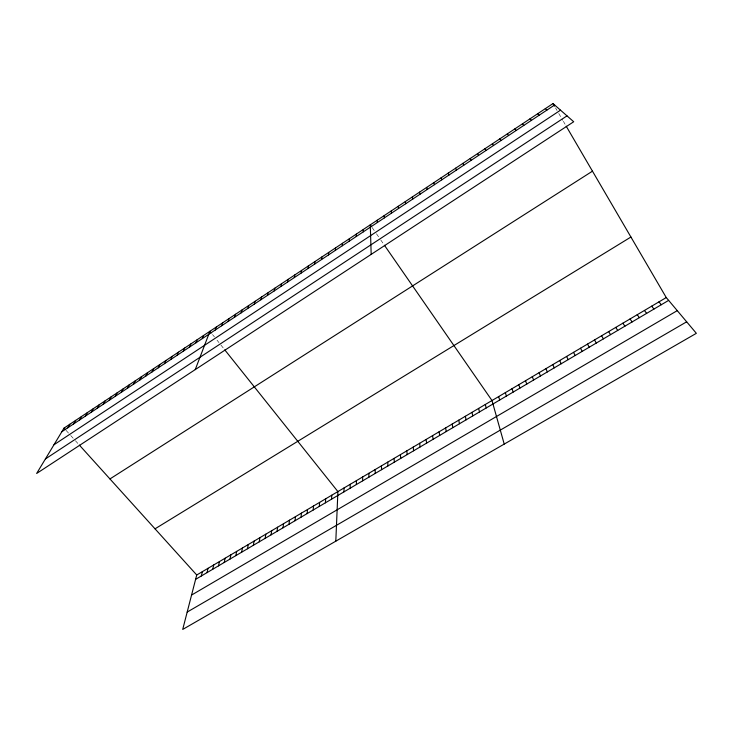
<?xml version="1.0" encoding="UTF-8"?>
<svg xmlns="http://www.w3.org/2000/svg" width="733" height="733" viewBox="0 0 733 733"><rect width="100%" height="100%" fill="white"/><g stroke="black" fill="none" stroke-linecap="round" stroke-linejoin="round"><path stroke-width="0.55" stroke-dasharray="3.67 2.75" d="M66.034 430.344L68.719 433.313M70.716 435.53L73.382 438.481M75.38 440.689L78.037 443.63M212.515 334.523L214.467 336.96M217.041 340.194L218.984 342.623M220.908 345.032L223.473 348.248M372.135 227.523L374.609 231.097M376.46 233.763L378.915 237.318M380.757 239.966L383.203 243.503M555.522 107.898L557.043 110.491M558.766 113.45L562.779 120.331M563.356 121.302L565.07 124.243"/><path stroke-width="1.1" d="M356.394 484.54L356.421 480.637M356.265 236.512L356.311 234.111M350.145 488.215L350.227 484.302M343.933 491.88L344.052 487.949M349.274 241.148L349.366 238.72M335.806 541.183L337.904 491.577L224.756 349.852M331.563 499.173L331.774 495.206M342.302 245.766L342.458 243.31M325.415 502.801L325.672 498.806M319.295 506.411L319.588 502.407M335.366 250.365L335.567 247.873M313.183 510.012L313.522 505.99M307.109 513.604L307.484 509.554M328.457 254.947L328.714 252.427M301.043 517.177L301.465 513.109M295.005 520.732L295.472 516.655M288.994 524.287L289.498 520.183M321.576 259.509L321.888 256.962M282.993 527.815L283.543 523.701M314.723 264.054L315.089 261.47M277.019 531.343L277.605 527.21M271.073 534.852L271.696 530.701M307.897 268.58L308.318 265.969M265.144 538.352L265.804 534.183M259.235 541.834L259.94 537.646M253.343 545.306L254.094 541.11M301.098 273.088L301.575 270.45M247.479 548.76L248.267 544.546M241.633 552.215L242.458 547.982M294.327 277.578L294.849 274.902M235.806 555.651L236.667 551.399M230.006 559.068L230.904 554.808M287.583 282.049L288.161 279.346M224.225 562.477L225.159 558.198M218.461 565.876L219.433 561.588M280.867 286.502L281.499 283.772M212.717 569.266L213.734 564.951M206.999 572.638L208.044 568.313M274.179 290.937L274.857 288.179M201.291 576.001L202.381 571.658M666.26 297.561L196.737 574.993L182.709 629.436L696.35 333.323L666.26 297.561L566.206 126.195M267.518 295.353L268.251 292.559M260.884 299.751L261.663 296.929M254.278 304.131L255.102 301.281M247.699 308.492L248.579 305.624M241.148 312.844L242.073 309.94M234.615 317.169L235.586 314.237M228.11 321.485L229.136 318.525M221.641 325.773L222.704 322.795M215.181 330.052L216.299 327.046M195.253 369.597L209.922 331.279L211.223 332.901M202.363 338.554L203.572 335.494M195.986 342.787L197.241 339.7M189.636 346.993L190.937 343.878M183.314 351.189L184.661 348.047M177.01 355.368L178.403 352.197M170.734 359.527L172.173 356.339M164.485 363.669L165.97 360.453M158.264 367.801L159.785 364.558M152.061 371.906L153.628 368.644M145.876 376.002L147.489 372.721M139.728 380.088L141.377 376.771M133.598 384.147L135.293 380.812M127.487 388.197L129.228 384.843M121.403 392.237L123.19 388.847M115.347 396.251L117.17 392.842M109.309 400.255L111.169 396.828M103.298 404.24L105.204 400.786M97.306 408.208L99.248 404.735M91.341 412.166L93.32 408.675M85.395 416.106L87.419 412.587M79.476 420.036L81.537 416.491M73.575 423.949L75.673 420.385M67.702 427.843L69.837 424.26M64.018 428.118L36.65 473.463L573.71 121.751L552.994 103.564L64.018 428.118L65.365 429.602M61.847 431.728L554.615 104.993M53.976 444.766L560.525 110.179M45.419 458.94L567.003 115.869M109.95 478.942L592.466 171.174M155.02 528.832L630.921 237.034M195.61 579.354L668.643 300.393M191.57 595.059L677.265 310.636M187.19 612.073L686.665 321.814M545.306 108.658L546.864 110.133M537.655 113.743L539.14 115.246M530.032 118.801L531.462 120.349M79.356 445.087L196.737 574.993M522.446 123.831L523.802 125.425M658.958 301.877L661.276 304.736M514.896 128.852L516.179 130.474M651.683 306.174L653.946 309.06M644.444 310.453L646.643 313.367M507.373 133.846L508.592 135.504M637.224 314.714L639.368 317.655M630.041 318.965L632.121 321.924M371.512 226.625L370.275 224.839L371.173 254.388M384.422 245.262L491.999 400.53L504.222 444.088M499.879 138.812L501.033 140.516M622.885 323.189L624.901 326.185M615.747 327.404L617.708 330.427M492.42 143.769L493.511 145.501M608.647 331.6L610.552 334.651M601.573 335.778L603.415 338.857M552.994 103.564L554.514 106.166M484.989 148.698L486.025 150.476M594.527 339.947L596.314 343.044M587.509 344.098L589.231 347.222M477.595 153.609L478.557 155.414M580.509 348.23L582.185 351.373M573.545 352.344L575.158 355.514M470.229 158.493L471.136 160.344M566.609 356.44L568.167 359.646M559.691 360.526L561.194 363.751M552.81 364.594L554.258 367.847M462.899 163.358L463.732 165.246M545.948 368.653L547.34 371.924M539.112 372.685L540.45 375.983M455.596 168.214L456.375 170.129M532.305 376.707L533.597 380.033M525.524 380.72L526.761 384.065M448.321 173.034L449.036 174.995M518.772 384.706L519.954 388.078M512.037 388.682L513.164 392.082M441.074 177.844L441.733 179.842M505.339 392.65L506.411 396.067M498.66 396.599L499.677 400.035M433.863 182.636L434.458 184.661M485.301 404.488L486.217 407.969M426.679 187.401L427.22 189.462M478.622 408.428L479.492 411.937M471.97 412.358L472.794 415.886M419.533 192.147L420 194.245M465.345 416.28L466.115 419.826M458.748 420.174L459.463 423.747M412.404 196.875L412.816 199.01M452.169 424.068L452.838 427.66M445.618 427.935L446.232 431.554M405.312 201.584L405.67 203.756M439.094 431.792L439.663 435.429M432.589 435.631L433.111 439.287M398.248 206.275L398.541 208.474M426.111 439.461L426.588 443.135M419.661 443.273L420.082 446.974M391.211 210.948L391.449 213.175M413.229 447.075L413.604 450.795M406.824 450.859L407.154 454.597M384.202 215.594L384.385 217.866M400.438 454.625L400.722 458.391M394.088 458.382L394.317 462.166M377.229 220.23L377.348 222.53M387.748 462.129L387.94 465.931M381.435 465.858L381.581 469.679M375.149 469.569L375.25 473.417M368.882 473.28L368.937 477.137M363.275 229.484L363.293 231.848M362.643 476.963L362.652 480.839"/></g></svg>
